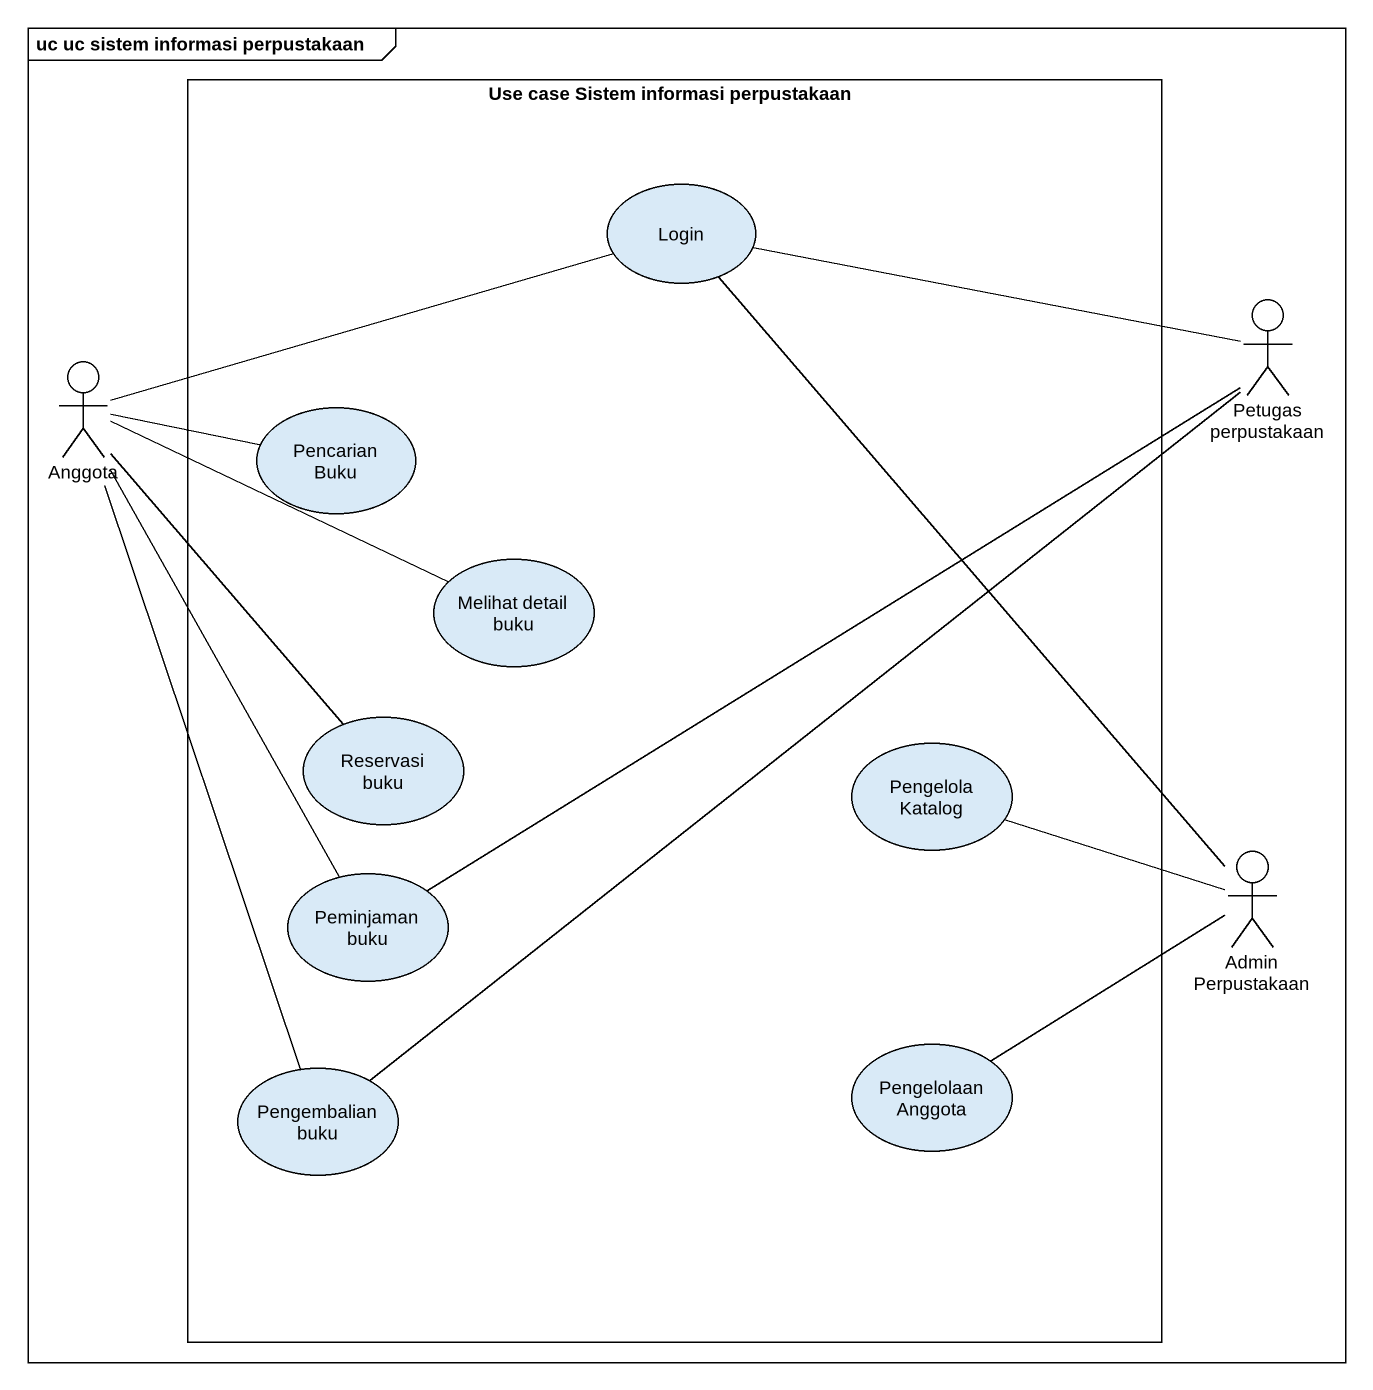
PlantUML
@startuml
mainframe uc uc sistem informasi perpustakaan
rectangle "Use case Sistem informasi perpustakaan" as Use_case_Sistem_informasi {
  usecase Login
  usecase "Pencarian Buku" as Pencarian_Buku
  usecase "Melihat detail buku" as Melihat_detail_buku
  usecase "Reservasi buku" as Reservasi_buku
  usecase "Pengelola Katalog" as Pengelola_Katalog
  usecase "Peminjaman buku" as Peminjaman_buku
  usecase "Pengembalian buku" as Pengembalian_buku
  usecase "Pengelolaan Anggota" as Pengelolaan_Anggota
}
actor "Petugas perpustakaan" as Petugas_perpustakaan
actor Anggota
actor "Admin Perpustakaan" as Admin_Perpustakaan
Petugas_perpustakaan -left- Login
Petugas_perpustakaan -- Peminjaman_buku
Petugas_perpustakaan -- Pengembalian_buku
Anggota -right- Login
Anggota -right- Pencarian_Buku
Anggota -right- Melihat_detail_buku
Anggota -- Reservasi_buku
Anggota -- Peminjaman_buku
Anggota -- Pengembalian_buku
Admin_Perpustakaan -up- Login
Admin_Perpustakaan -left- Pengelola_Katalog
Admin_Perpustakaan -left- Pengelolaan_Anggota
@enduml
